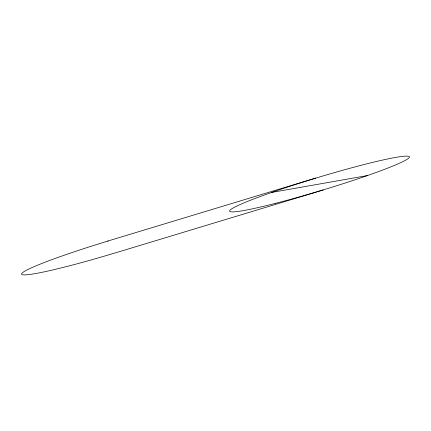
<?xml version="1.0" encoding="UTF-8"?>
<svg xmlns="http://www.w3.org/2000/svg" width="431" height="431" viewBox="0 0 431 431"><rect width="100%" height="100%" fill="white"/><g stroke="black" fill="none" stroke-linecap="round" stroke-linejoin="round"><path stroke-width="0.65" d="M107.68 241.085L315.761 178.078M115.244 252.932L323.325 189.926M271.713 192.425L367.374 175.579M114.759 253.024A93.899 6.713 -16.8 0 1 21.609 274.24A93.899 6.713 -16.8 0 1 108.181 240.988M275.598 203.313A93.904 6.713 -16.8 0 0 409.45 156.916A93.904 6.713 -16.8 0 0 273.583 191.773A93.904 6.713 -16.8 0 0 275.598 203.313"/></g></svg>
